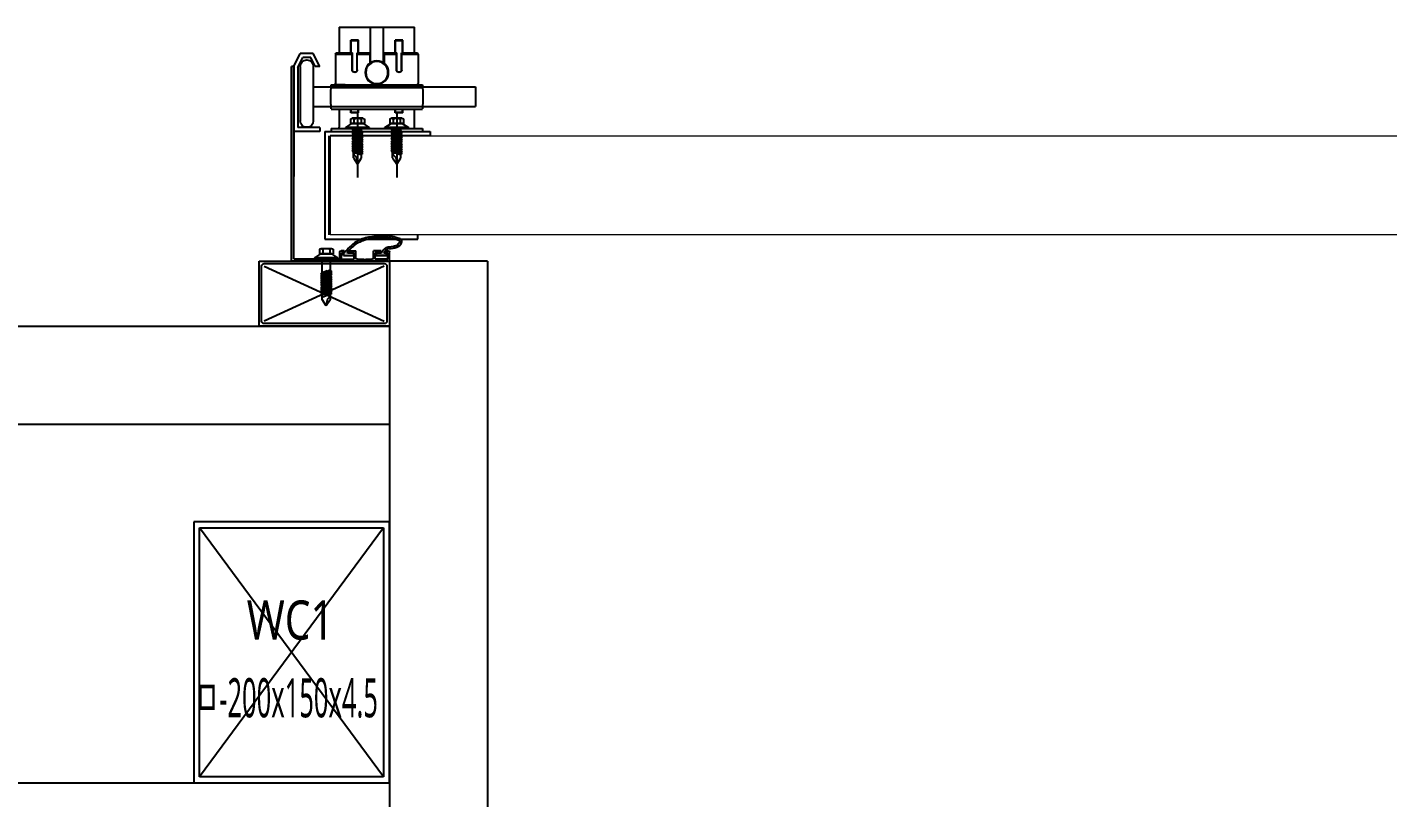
# Model space of a CAD drawing. Header units: millimetres. Extents: x -26983 to 60590, y 825 to 42375.
# Drawn here: x 57892.12 to 57912.52, y 17689.31 to 17700.87 of the extents above; entities that cross this region are included whole.
import ezdxf
from ezdxf.enums import TextEntityAlignment as Align

# ---------------------------------------------------------------- set-up
doc = ezdxf.new("R2010")
doc.units = ezdxf.units.MM
doc.header["$LTSCALE"] = 100
doc.header["$MEASUREMENT"] = 0
doc.header["$PDSIZE"] = -10
doc.layers.get('0').update_dxf_attribs({"linetype": 'CONTINUOUS'})
doc.layers.get('Defpoints').update_dxf_attribs({"color": 171, "linetype": 'CONTINUOUS'})
for name, color, linetype in [('ELE9', 9, 'CONTINUOUS'), ('FIN(패널-T75 글라스울)', 6, 'CONTINUOUS'), ('h COLUMN', 252, 'CONTINUOUS'), ('OVERHEAD DOOR - 1', 4, 'CONTINUOUS'), ('OVERHEAD DOOR - ETC', 252, 'CONTINUOUS'), ('WC', 2, 'CONTINUOUS')]:
    doc.layers.add(name, color=color, linetype=linetype)
doc.styles.add('TE', font='malgun_0.ttf')

# ---------------------------------------------------------------- blocks, each defined once
blk = doc.blocks.new('*U206')
at = {"color": 0, "linetype": 'ByBlock'}
for p, q in [((100, 75), (-100, 75)), ((-100, 75), (-100, -75)), ((100, -75), (100, 75)), ((-95.5, 70.5), (95.5, 70.5)), ((-95.5, -70.5), (-95.5, 70.5)), ((95.5, 70.5), (95.5, -70.5)), ((95.5, -70.5), (-95.5, -70.5)), ((-100, -75), (100, -75))]:
    blk.add_line(p, q, dxfattribs=at)
at = {"layer": 'Defpoints'}
blk.add_point((0, 0), dxfattribs=at)
blk = doc.blocks.new('WC1')
at = {"layer": 'h COLUMN', "ltscale": 0.1}
for p, q in [((70.5, -95.5), (-70.5, 95.5)), ((70.5, 95.5), (-70.5, -95.5))]:
    blk.add_line(p, q, dxfattribs=at)
at = {"layer": 'h COLUMN', "ltscale": 0.1, "rotation": 90}
blk.add_blockref('*U206', (0, 0), dxfattribs=at)
at = {"layer": 'Defpoints', "style": 'TE'}
for s, width, p in [('WC1', 0.8, (-34.4, 24.8)), ('ㅁ-200x150x4.5', 0.5, (-74.3, -34.8))]:
    blk.add_text(s, height=30, dxfattribs=dict(at, width=width)).set_placement(p, align=Align.MIDDLE_LEFT)
blk = doc.blocks.new('지하2층 WC1 2 배치')
at = {"layer": 'WC'}
blk.add_blockref('WC1', (119900, -77700), dxfattribs=at)
blk = doc.blocks.new('A$Ca9da7916')
at = {"layer": 'OVERHEAD DOOR - ETC'}
h = blk.add_hatch(color=256, dxfattribs=at)
h.dxf.hatch_style = 1
edge = h.paths.add_edge_path()
edge.add_line((708.3, 4272.7), (708.3, 4270.7))
edge.add_spline(control_points=[(708.3, 4270.7), (708.8, 4271), (709.4, 4271.3), (709.8, 4271.7)], knot_values=[0, 0, 0, 0, 1.802776, 1.802776, 1.802776, 1.802776], degree=3, periodic=0)
edge.add_line((709.8, 4271.7), (710, 4272))
edge.add_line((710, 4272), (710.7, 4272.4))
edge.add_line((710.7, 4272.4), (711.1, 4273.3))
edge.add_line((711.1, 4273.3), (711.5, 4274.6))
edge.add_spline(control_points=[(711.5, 4274.6), (712, 4278.8), (712.6, 4283.7), (718.5, 4284.7), (720, 4280.4), (721.2, 4275.8), (721.6, 4268), (720.8, 4262.4), (720.2, 4258.9)], knot_values=[0, 0, 0, 0, 10.510022, 12.30215, 15.888405, 21.408051, 27.790202, 38.523805, 38.523805, 38.523805, 38.523805], degree=3, periodic=0)
edge.add_spline(control_points=[(720.2, 4258.9), (720.2, 4258.9), (719.6, 4255.7), (717.2, 4248.1), (711.5, 4243.1), (708.3, 4240.3)], knot_values=[81.368069, 81.368069, 81.368069, 81.368069, 81.427954, 91.382666, 103.911951, 103.911951, 103.911951, 103.911951], degree=3, periodic=0)
edge.add_line((708.3, 4240.3), (708.3, 4239.7))
edge.add_line((708.3, 4239.7), (706.3, 4239.7))
edge.add_line((706.3, 4239.7), (706.3, 4247.7))
edge.add_line((706.3, 4247.7), (708.3, 4247.7))
edge.add_line((708.3, 4247.7), (708.3, 4242.3))
edge.add_spline(control_points=[(708.3, 4242.3), (708.7, 4242.6), (709.1, 4243), (709.4, 4243.3)], knot_values=[101.110526, 101.110526, 101.110526, 101.110526, 102.614786, 102.614786, 102.614786, 102.614786], degree=3, periodic=0)
edge.add_line((709.4, 4243.3), (709.8, 4243.3))
edge.add_line((709.8, 4243.3), (709.8, 4243.6))
edge.add_spline(control_points=[(709.8, 4243.6), (709.9, 4243.7), (710, 4243.8), (711.3, 4245), (712.4, 4246.1), (713.9, 4247.9), (714.4, 4248.5), (715.2, 4249.7), (715.6, 4250.4), (716.8, 4252.6), (717.5, 4254.4), (718.3, 4257), (718.5, 4258), (718.7, 4259), (718.7, 4259), (718.8, 4259.1)], knot_values=[81.408921, 81.408921, 81.408921, 81.408921, 81.846453, 81.846453, 86.724969, 86.724969, 89.164228, 89.164228, 91.603486, 91.603486, 97.394899, 97.394899, 100.290605, 100.290605, 100.605478, 100.605478, 100.605478, 100.605478], degree=3, periodic=0)
edge.add_spline(control_points=[(718.8, 4259.1), (718.9, 4259.9), (719.1, 4260.7), (719.4, 4262.7), (719.5, 4263.9), (719.6, 4265.7), (719.7, 4266.3), (719.7, 4266.9)], knot_values=[72.981686, 72.981686, 72.981686, 72.981686, 75.56252, 75.56252, 79.405214, 79.405214, 81.408921, 81.408921, 81.408921, 81.408921], degree=3, periodic=0)
edge.add_spline(control_points=[(719.7, 4266.9), (719.8, 4267.7), (719.8, 4268.5), (719.9, 4269.4), (719.9, 4269.5), (719.9, 4269.6)], knot_values=[24.457688, 24.457688, 24.457688, 24.457688, 26.980257, 26.980257, 27.239597, 27.239597, 27.239597, 27.239597], degree=3, periodic=0)
edge.add_spline(control_points=[(719.9, 4269.6), (719.9, 4270.5), (719.9, 4271.4), (719.8, 4273.3), (719.7, 4274.3), (719.4, 4276.3), (719.2, 4277.2), (718.9, 4278.7), (718.7, 4279.2), (718.5, 4280), (718.4, 4280.2), (718.3, 4280.8), (718.2, 4281), (718, 4281.6), (717.9, 4281.8), (717.7, 4282.3), (717.6, 4282.5), (717.4, 4282.7), (717.3, 4282.8), (717.3, 4282.8), (717.3, 4282.8), (717.2, 4282.8), (717.2, 4282.8), (717.2, 4282.9), (717.1, 4282.9), (716.8, 4282.8), (716.7, 4282.8), (716.4, 4282.7), (716.3, 4282.7), (716, 4282.5), (715.9, 4282.4), (715.6, 4282.1), (715.4, 4281.8), (714.5, 4281.5), (714.4, 4280.9), (714, 4280.1), (713.6, 4279.4), (713.5, 4278.4), (713.4, 4277.8), (712.9, 4274)], knot_values=[0, 0, 0, 0, 2.699013, 2.699013, 5.918469, 5.918469, 9.137924, 9.137924, 10.747652, 10.747652, 11.552515, 11.552515, 12.357379, 12.357379, 13.187027, 13.187027, 14.016674, 14.016674, 14.846322, 14.846322, 15.271824, 15.271824, 15.697327, 15.697327, 16.368626, 16.368626, 17.039926, 17.039926, 17.711225, 17.711225, 18.939482, 18.939482, 20.167739, 20.167739, 21.883718, 21.883718, 23.599698, 23.599698, 24.457688, 24.457688, 24.457688, 24.457688], degree=3, periodic=0)
edge.add_spline(control_points=[(712.9, 4274), (712.8, 4273.5), (712.6, 4272.9), (712.1, 4272), (711.8, 4271.6), (711.4, 4271.2), (711.3, 4271), (711, 4270.7), (710.8, 4270.6), (710.3, 4270.2), (710, 4270), (709.5, 4269.6), (709.3, 4269.5), (708.3, 4268.7)], knot_values=[0, 0, 0, 0, 1.654202, 1.654202, 2.776859, 2.776859, 3.338188, 3.338188, 3.899517, 3.899517, 4.888564, 4.888564, 5.545615, 5.545615, 5.545615, 5.545615], degree=3, periodic=0)
edge.add_line((708.3, 4268.7), (708.3, 4264.7))
edge.add_line((708.3, 4264.7), (706.3, 4264.7))
edge.add_line((706.3, 4264.7), (706.3, 4272.7))
edge.add_line((706.3, 4272.7), (708.3, 4272.7))
at = {"layer": 'FIN(패널-T75 글라스울)'}
for p, q in [((702, 4350), (702, 4275)), ((702, 4275), (227, 4275)), ((302, 3325), (302, 4275)), ((577, 3325), (577, 4275)), ((652, 3325), (652, 4275))]:
    blk.add_line(p, q, dxfattribs=at)
blk.add_lwpolyline([(702, 4350), (227, 4350), (227, 3250), (702, 3250)], dxfattribs=at)
at = {"layer": 'OVERHEAD DOOR - 1', "lineweight": 0}
for p, q in [((722, 6770.4), (722, 4229.6)), ((798, 4229.6), (798, 6770.4)), ((798, 4229.6), (722, 4229.6))]:
    blk.add_line(p, q, dxfattribs=at)
at = {"layer": 'OVERHEAD DOOR - ETC'}
for p, q in [((835.5, 4340.9), (820.5, 4340.9)), ((820.5, 4300.3), (820.5, 4340.9)), ((835.5, 4300.3), (835.5, 4340.9)), ((798, 4306.2), (798, 4229.6)), ((801.2, 4306.2), (798, 4306.2)), ((801.2, 4225.4), (801.2, 4306.2)), ((718.8, 4225.4), (718.8, 4296.8)), ((718.8, 4296.8), (722, 4296.8)), ((801.2, 4230.3), (801.2, 4300.3)), ((803.5, 4300.3), (801.2, 4300.3)), ((803.5, 4230.3), (803.5, 4300.3)), ((818.5, 4230.3), (818.5, 4300.3)), ((820.5, 4230.7), (820.5, 4300.3)), ((820.5, 4230.3), (820.5, 4300.3)), ((835, 4230.3), (835, 4300.3)), ((835.5, 4230.7), (835.5, 4300.3)), ((837, 4230.3), (837, 4300.3)), ((837, 4289.6), (837.4, 4296.2)), ((860.5, 4297), (838.4, 4297)), ((860.5, 4284.1), (860.5, 4297)), ((860.5, 4297), (861.5, 4296.5)), ((861.5, 4284.1), (861.5, 4296.5)), ((803.5, 4294), (818.5, 4294)), ((803.5, 4294), (804.5, 4294)), ((804.3, 4289.5), (803.5, 4289.5)), ((803.5, 4289.5), (803.5, 4271.5)), ((807.3, 4284.8), (804.3, 4289.5)), ((804.3, 4289.5), (804.3, 4271.5)), ((804.3, 4271.5), (804.3, 4289.5)), ((811, 4285.7), (807.3, 4285.7)), ((807.3, 4285.7), (807.3, 4275.2)), ((815.5, 4285.3), (815.5, 4279.3)), ((815.5, 4285.3), (818.5, 4285.3)), ((815.8, 4285), (815.8, 4279.5)), ((815.8, 4285), (818.5, 4285)), ((837.1, 4294), (837, 4294)), ((861.5, 4294), (881.2, 4294)), ((861.5, 4285.3), (871.2, 4285.3)), ((861.5, 4285), (871, 4285)), ((871, 4279.5), (871, 4285)), ((871.2, 4285.3), (871.2, 4279.3)), ((881.2, 4236.5), (881.2, 4294)), ((702, 4275), (652, 4275)), ((652, 4275), (652, 4175)), ((702, 4275), (708.8, 4275)), ((702, 4275), (702, 4274.6)), ((702, 4175), (702, 4275)), ((711.5, 4274.6), (711.1, 4273.3)), ((816.5, 4280.5), (766.1, 4280.5)), ((776.3, 4280.5), (781.1, 4283.6)), ((781.3, 4279.7), (776.3, 4280.5)), ((781.1, 4277.3), (776.3, 4280.5)), ((781.1, 4283.6), (784.6, 4283.6)), ((781.1, 4277.3), (785.4, 4277.3)), ((783.8, 4277.3), (781.3, 4279.7)), ((783.2, 4283.6), (785, 4279.3)), ((784.6, 4284.6), (783.8, 4283.6)), ((785, 4279.3), (783.8, 4277.3)), ((784.2, 4283.6), (784.6, 4284.6)), ((784.6, 4284.6), (788, 4276.3)), ((784.6, 4284.6), (788, 4276.3)), ((784.6, 4283.6), (784.6, 4284.6)), ((784.6, 4284.6), (785.4, 4283.6)), ((787.2, 4277.3), (784.6, 4283.6)), ((785, 4279.3), (786.2, 4276.3)), ((785, 4279.3), (786.2, 4276.3)), ((785, 4278.3), (785, 4279.3)), ((785, 4279.3), (785.8, 4278.3)), ((785.4, 4277.3), (785, 4278.3)), ((785.4, 4283.6), (786.4, 4283.6)), ((785.4, 4283.6), (788, 4277.3)), ((786.2, 4276.3), (785.4, 4277.3)), ((786.4, 4284.6), (785.6, 4283.6)), ((785.8, 4278.3), (786.2, 4277.3)), ((786, 4283.6), (786.4, 4284.6)), ((786.2, 4277.3), (787.2, 4277.3)), ((786.6, 4277.3), (786.2, 4276.3)), ((786.2, 4276.3), (787, 4277.3)), ((786.2, 4277.3), (786.2, 4276.3)), ((786.4, 4284.6), (789.9, 4276.3)), ((786.4, 4284.6), (789.9, 4276.3)), ((786.4, 4283.6), (786.4, 4284.6)), ((786.4, 4284.6), (787.2, 4283.6)), ((789.1, 4277.3), (786.4, 4283.6)), ((787.2, 4283.6), (788.3, 4283.6)), ((787.2, 4283.6), (789.9, 4277.3)), ((788, 4276.3), (787.2, 4277.3)), ((788.3, 4284.6), (787.5, 4283.6)), ((787.9, 4283.6), (788.3, 4284.6)), ((788, 4277.3), (789.1, 4277.3)), ((788.4, 4277.3), (788, 4276.3)), ((788, 4276.3), (788.8, 4277.3)), ((788, 4277.3), (788, 4276.3)), ((788.3, 4284.6), (791.7, 4276.3)), ((788.3, 4284.6), (791.7, 4276.3)), ((788.3, 4283.6), (788.3, 4284.6)), ((788.3, 4284.6), (789.1, 4283.6)), ((790.9, 4277.3), (788.3, 4283.6)), ((789.1, 4283.6), (790.1, 4283.6)), ((789.1, 4283.6), (791.7, 4277.3)), ((789.9, 4276.3), (789.1, 4277.3)), ((790.1, 4284.6), (789.3, 4283.6)), ((789.7, 4283.6), (790.1, 4284.6)), ((789.9, 4277.3), (790.9, 4277.3)), ((790.3, 4277.3), (789.9, 4276.3)), ((789.9, 4276.3), (790.7, 4277.3)), ((789.9, 4277.3), (789.9, 4276.3)), ((790.1, 4284.6), (793.5, 4276.3)), ((790.1, 4284.6), (793.5, 4276.3)), ((790.1, 4283.6), (790.1, 4284.6)), ((790.1, 4284.6), (790.9, 4283.6)), ((792.7, 4277.3), (790.1, 4283.6)), ((790.9, 4283.6), (791.9, 4283.6)), ((790.9, 4283.6), (793.5, 4277.3)), ((791.7, 4276.3), (790.9, 4277.3)), ((791.9, 4284.6), (791.1, 4283.6)), ((791.5, 4283.6), (791.9, 4284.6)), ((791.7, 4277.3), (792.7, 4277.3)), ((792.1, 4277.3), (791.7, 4276.3)), ((791.7, 4276.3), (792.5, 4277.3)), ((791.7, 4277.3), (791.7, 4276.3)), ((791.9, 4284.6), (795.4, 4276.3)), ((791.9, 4284.6), (795.4, 4276.3)), ((791.9, 4283.6), (791.9, 4284.6)), ((791.9, 4284.6), (792.7, 4283.6)), ((794.6, 4277.3), (791.9, 4283.6)), ((792.7, 4283.6), (793.8, 4283.6)), ((792.7, 4283.6), (795.4, 4277.3)), ((793.5, 4276.3), (792.7, 4277.3)), ((793.8, 4284.6), (793, 4283.6)), ((793.4, 4283.6), (793.8, 4284.6)), ((793.5, 4277.3), (794.6, 4277.3)), ((793.9, 4277.3), (793.5, 4276.3)), ((793.5, 4276.3), (794.3, 4277.3)), ((793.5, 4277.3), (793.5, 4276.3)), ((793.8, 4284.6), (797.2, 4276.3)), ((793.8, 4284.6), (797.2, 4276.3)), ((793.8, 4283.6), (793.8, 4284.6)), ((793.8, 4284.6), (794.6, 4283.6)), ((796.4, 4277.3), (793.8, 4283.6)), ((794.6, 4283.6), (795.6, 4283.6)), ((794.6, 4283.6), (797.2, 4277.3)), ((795.4, 4276.3), (794.6, 4277.3)), ((795.6, 4284.6), (794.8, 4283.6)), ((795.2, 4283.6), (795.6, 4284.6)), ((795.4, 4277.3), (796.4, 4277.3)), ((795.8, 4277.3), (795.4, 4276.3)), ((795.4, 4276.3), (796.2, 4277.3)), ((795.4, 4277.3), (795.4, 4276.3)), ((795.6, 4284.6), (799, 4276.3)), ((795.6, 4284.6), (799, 4276.3)), ((795.6, 4283.6), (795.6, 4284.6)), ((795.6, 4284.6), (796.4, 4283.6)), ((798.2, 4277.3), (795.6, 4283.6)), ((796.4, 4283.6), (797.4, 4283.6)), ((796.4, 4283.6), (799, 4277.3)), ((797.2, 4276.3), (796.4, 4277.3)), ((797.4, 4284.6), (796.6, 4283.6)), ((797, 4283.6), (797.4, 4284.6)), ((797.2, 4277.3), (798.2, 4277.3)), ((797.6, 4277.3), (797.2, 4276.3)), ((797.2, 4276.3), (798, 4277.3)), ((797.2, 4277.3), (797.2, 4276.3)), ((797.4, 4284.6), (800.9, 4276.3)), ((797.4, 4284.6), (800.9, 4276.3)), ((797.4, 4283.6), (797.4, 4284.6)), ((797.4, 4284.6), (798.2, 4283.6)), ((800, 4277.3), (797.4, 4283.6)), ((798.2, 4283.6), (799.3, 4283.6)), ((798.2, 4283.6), (800.9, 4277.3)), ((799, 4276.3), (798.2, 4277.3)), ((799.3, 4284.6), (798.5, 4283.6)), ((798.9, 4283.6), (799.3, 4284.6)), ((799, 4277.3), (800, 4277.3)), ((799.4, 4277.3), (799, 4276.3)), ((799, 4276.3), (799.8, 4277.3)), ((799, 4277.3), (799, 4276.3)), ((799.3, 4284.6), (802.7, 4276.3)), ((799.3, 4284.6), (802.7, 4276.3)), ((799.3, 4283.6), (799.3, 4284.6)), ((799.3, 4284.6), (800.1, 4283.6)), ((801.9, 4277.3), (799.3, 4283.6)), ((800.9, 4276.3), (800, 4277.3)), ((800.1, 4283.6), (801.1, 4283.6)), ((800.1, 4283.6), (802.7, 4277.3)), ((801.1, 4284.6), (800.3, 4283.6)), ((800.7, 4283.6), (801.1, 4284.6)), ((800.9, 4277.3), (801.9, 4277.3)), ((801.3, 4277.3), (800.9, 4276.3)), ((800.9, 4276.3), (801.7, 4277.3)), ((800.9, 4277.3), (800.9, 4276.3)), ((801.1, 4284.6), (803.5, 4278.7)), ((801.1, 4283.6), (801.1, 4284.6)), ((801.1, 4284.6), (801.9, 4283.6)), ((803.5, 4277.8), (801.1, 4283.6)), ((801.9, 4283.6), (803.5, 4283.6)), ((801.9, 4283.6), (803.5, 4279.8)), ((802.7, 4276.3), (801.9, 4277.3)), ((802.7, 4277.3), (803.5, 4277.3)), ((803.1, 4277.3), (802.7, 4276.3)), ((802.7, 4276.3), (803.5, 4277.3)), ((802.7, 4277.3), (802.7, 4276.3)), ((804.3, 4271.5), (807.3, 4276.2)), ((807.3, 4276.2), (807.3, 4284.8)), ((811, 4283.2), (807.3, 4283.2)), ((811, 4277.7), (807.3, 4277.7)), ((811, 4275.2), (807.3, 4275.2)), ((811.5, 4284.5), (811.5, 4276.4)), ((815.5, 4279.3), (818.5, 4279.3)), ((815.8, 4279.5), (818.5, 4279.5)), ((848.5, 4284.3), (861.5, 4284.3)), ((848.5, 4284.1), (861.5, 4284.1)), ((848.5, 4280.5), (861.5, 4280.5)), ((848.5, 4280.3), (861.5, 4280.3)), ((860.5, 4270.8), (860.5, 4280.5)), ((861.5, 4270.8), (861.5, 4280.5)), ((861.5, 4279.5), (871, 4279.5)), ((861.5, 4279.3), (871.2, 4279.3)), ((654, 4271), (654, 4179)), ((698, 4273), (656, 4273)), ((698, 4179), (656, 4271)), ((698, 4271), (656, 4179)), ((700, 4179), (700, 4271)), ((702, 4273.4), (702, 4238.6)), ((703.3, 4273.7), (708.3, 4273.7)), ((703.3, 4273.7), (703.3, 4264.1)), ((703.3, 4264.1), (708.3, 4264.1)), ((706.3, 4272.7), (706.3, 4264.7)), ((706.3, 4272.7), (708.3, 4272.7)), ((706.3, 4272.7), (708.3, 4272.7)), ((706.3, 4264.7), (706.3, 4272.7)), ((706.3, 4272.7), (708.3, 4272.7)), ((706.3, 4264.7), (706.3, 4272.7)), ((706.3, 4264.7), (708.3, 4264.7)), ((708.3, 4264.7), (706.3, 4264.7)), ((708.3, 4264.7), (706.3, 4264.7)), ((708.3, 4271.7), (708.3, 4273.7)), ((708.3, 4270.7), (708.3, 4272.7)), ((708.3, 4272.7), (708.3, 4270.7)), ((708.3, 4272.7), (708.3, 4270.7)), ((708.3, 4271.7), (709.8, 4271.7)), ((708.3, 4268.7), (708.3, 4264.1)), ((708.3, 4268.7), (709.8, 4268.7)), ((708.3, 4264.7), (708.3, 4268.7)), ((708.3, 4268.7), (708.3, 4264.7)), ((708.3, 4268.7), (708.3, 4264.7)), ((709.8, 4271.7), (709.8, 4274)), ((710, 4272), (709.8, 4271.7)), ((709.8, 4268.7), (709.8, 4262.8)), ((710.7, 4272.4), (710, 4272)), ((711.1, 4273.3), (710.7, 4272.4)), ((803.5, 4271.5), (804.3, 4271.5)), ((861.5, 4270.8), (853.6, 4270.8)), ((854, 4270.3), (880.2, 4270.3)), ((881.2, 4261.3), (881.2, 4269.3)), ((703, 4256), (703.3, 4256.5)), ((703.3, 4255.5), (703, 4256)), ((703.3, 4256.5), (703.3, 4261.8)), ((703.3, 4250.2), (703.3, 4255.5)), ((704.3, 4262.8), (709.8, 4262.8)), ((776.3, 4250.5), (781.1, 4253.6)), ((781.1, 4253.6), (784.6, 4253.6)), ((783.2, 4253.6), (785, 4249.3)), ((784.6, 4254.6), (783.8, 4253.6)), ((784.2, 4253.6), (784.6, 4254.6)), ((784.6, 4254.6), (788, 4246.3)), ((784.6, 4254.6), (788, 4246.3)), ((784.6, 4253.6), (784.6, 4254.6)), ((784.6, 4254.6), (785.4, 4253.6)), ((787.2, 4247.3), (784.6, 4253.6)), ((785.4, 4253.6), (786.4, 4253.6)), ((785.4, 4253.6), (788, 4247.3)), ((786.4, 4254.6), (785.6, 4253.6)), ((786, 4253.6), (786.4, 4254.6)), ((786.4, 4254.6), (789.9, 4246.3)), ((786.4, 4254.6), (789.9, 4246.3)), ((786.4, 4253.6), (786.4, 4254.6)), ((786.4, 4254.6), (787.2, 4253.6)), ((789.1, 4247.3), (786.4, 4253.6)), ((787.2, 4253.6), (788.3, 4253.6)), ((787.2, 4253.6), (789.9, 4247.3)), ((788.3, 4254.6), (787.5, 4253.6)), ((787.9, 4253.6), (788.3, 4254.6)), ((788.3, 4254.6), (791.7, 4246.3)), ((788.3, 4254.6), (791.7, 4246.3)), ((788.3, 4253.6), (788.3, 4254.6)), ((788.3, 4254.6), (789.1, 4253.6)), ((790.9, 4247.3), (788.3, 4253.6)), ((789.1, 4253.6), (790.1, 4253.6)), ((789.1, 4253.6), (791.7, 4247.3)), ((790.1, 4254.6), (789.3, 4253.6)), ((789.7, 4253.6), (790.1, 4254.6)), ((790.1, 4254.6), (793.5, 4246.3)), ((790.1, 4254.6), (793.5, 4246.3)), ((790.1, 4253.6), (790.1, 4254.6)), ((790.1, 4254.6), (790.9, 4253.6)), ((792.7, 4247.3), (790.1, 4253.6)), ((790.9, 4253.6), (791.9, 4253.6)), ((790.9, 4253.6), (793.5, 4247.3)), ((791.9, 4254.6), (791.1, 4253.6)), ((791.5, 4253.6), (791.9, 4254.6)), ((791.9, 4254.6), (795.4, 4246.3)), ((791.9, 4254.6), (795.4, 4246.3)), ((791.9, 4253.6), (791.9, 4254.6)), ((791.9, 4254.6), (792.7, 4253.6)), ((794.6, 4247.3), (791.9, 4253.6)), ((792.7, 4253.6), (793.8, 4253.6)), ((792.7, 4253.6), (795.4, 4247.3)), ((793.8, 4254.6), (793, 4253.6)), ((793.4, 4253.6), (793.8, 4254.6)), ((793.8, 4254.6), (797.2, 4246.3)), ((793.8, 4254.6), (797.2, 4246.3)), ((793.8, 4253.6), (793.8, 4254.6)), ((793.8, 4254.6), (794.6, 4253.6)), ((796.4, 4247.3), (793.8, 4253.6)), ((794.6, 4253.6), (795.6, 4253.6)), ((794.6, 4253.6), (797.2, 4247.3)), ((795.6, 4254.6), (794.8, 4253.6)), ((795.2, 4253.6), (795.6, 4254.6)), ((795.6, 4254.6), (799, 4246.3)), ((795.6, 4254.6), (799, 4246.3)), ((795.6, 4253.6), (795.6, 4254.6)), ((795.6, 4254.6), (796.4, 4253.6)), ((798.2, 4247.3), (795.6, 4253.6)), ((796.4, 4253.6), (797.4, 4253.6)), ((796.4, 4253.6), (799, 4247.3)), ((797.4, 4254.6), (796.6, 4253.6)), ((797, 4253.6), (797.4, 4254.6)), ((797.4, 4254.6), (800.9, 4246.3)), ((797.4, 4254.6), (800.9, 4246.3)), ((797.4, 4253.6), (797.4, 4254.6)), ((797.4, 4254.6), (798.2, 4253.6)), ((800, 4247.3), (797.4, 4253.6)), ((798.2, 4253.6), (799.3, 4253.6)), ((798.2, 4253.6), (800.9, 4247.3)), ((799.3, 4254.6), (798.5, 4253.6)), ((798.9, 4253.6), (799.3, 4254.6)), ((799.3, 4254.6), (802.7, 4246.3)), ((799.3, 4254.6), (802.7, 4246.3)), ((799.3, 4253.6), (799.3, 4254.6)), ((799.3, 4254.6), (800.1, 4253.6)), ((801.9, 4247.3), (799.3, 4253.6)), ((800.1, 4253.6), (801.1, 4253.6)), ((800.1, 4253.6), (802.7, 4247.3)), ((801.1, 4254.6), (800.3, 4253.6)), ((800.7, 4253.6), (801.1, 4254.6)), ((801.1, 4254.6), (803.5, 4248.7)), ((801.1, 4253.6), (801.1, 4254.6)), ((801.1, 4254.6), (801.9, 4253.6)), ((803.5, 4247.8), (801.1, 4253.6)), ((801.9, 4253.6), (803.5, 4253.6)), ((801.9, 4253.6), (803.5, 4249.8)), ((804.3, 4259.5), (803.5, 4259.5)), ((803.5, 4259.5), (803.5, 4241.5)), ((807.3, 4254.8), (804.3, 4259.5)), ((804.3, 4259.5), (804.3, 4241.5)), ((804.3, 4241.5), (804.3, 4259.5)), ((811, 4255.7), (807.3, 4255.7)), ((807.3, 4255.7), (807.3, 4245.2)), ((807.3, 4246.2), (807.3, 4254.8)), ((811.5, 4254.5), (811.5, 4246.4)), ((861.5, 4259.8), (853.6, 4259.8)), ((854, 4260.3), (880.2, 4260.3)), ((860.5, 4250.1), (860.5, 4259.8)), ((861.5, 4250.1), (861.5, 4259.8)), ((702, 4248), (702, 4200)), ((703.3, 4247.9), (708.3, 4247.9)), ((703.3, 4238.3), (703.3, 4247.9)), ((704.3, 4249.2), (709.8, 4249.2)), ((706.3, 4239.7), (706.3, 4247.7)), ((706.3, 4247.7), (708.3, 4247.7)), ((706.3, 4239.7), (706.3, 4247.7)), ((706.3, 4247.7), (708.3, 4247.7)), ((706.3, 4239.7), (706.3, 4247.7)), ((706.3, 4247.7), (708.3, 4247.7)), ((708.3, 4243.3), (708.3, 4247.9)), ((708.3, 4247.7), (708.3, 4242.3)), ((708.3, 4247.7), (708.3, 4242.3)), ((708.3, 4247.7), (708.3, 4242.3)), ((708.3, 4243.3), (709.8, 4243.3)), ((709.4, 4243.3), (709.8, 4243.3)), ((709.4, 4243.3), (709.8, 4243.3)), ((709.8, 4243.3), (709.8, 4249.2)), ((709.8, 4243.3), (709.8, 4243.6)), ((709.8, 4243.3), (709.8, 4243.6)), ((816.5, 4250.5), (766.1, 4250.5)), ((781.3, 4249.7), (776.3, 4250.5)), ((781.1, 4247.3), (776.3, 4250.5)), ((781.1, 4247.3), (785.4, 4247.3)), ((783.8, 4247.3), (781.3, 4249.7)), ((785, 4249.3), (783.8, 4247.3)), ((785, 4249.3), (786.2, 4246.3)), ((785, 4249.3), (786.2, 4246.3)), ((785, 4248.3), (785, 4249.3)), ((785, 4249.3), (785.8, 4248.3)), ((785.4, 4247.3), (785, 4248.3)), ((786.2, 4246.3), (785.4, 4247.3)), ((785.8, 4248.3), (786.2, 4247.3)), ((786.2, 4247.3), (787.2, 4247.3)), ((786.6, 4247.3), (786.2, 4246.3)), ((786.2, 4246.3), (787, 4247.3)), ((786.2, 4247.3), (786.2, 4246.3)), ((788, 4246.3), (787.2, 4247.3)), ((788, 4247.3), (789.1, 4247.3)), ((788.4, 4247.3), (788, 4246.3)), ((788, 4246.3), (788.8, 4247.3)), ((788, 4247.3), (788, 4246.3)), ((789.9, 4246.3), (789.1, 4247.3)), ((789.9, 4247.3), (790.9, 4247.3)), ((790.3, 4247.3), (789.9, 4246.3)), ((789.9, 4246.3), (790.7, 4247.3)), ((789.9, 4247.3), (789.9, 4246.3)), ((791.7, 4246.3), (790.9, 4247.3)), ((791.7, 4247.3), (792.7, 4247.3)), ((792.1, 4247.3), (791.7, 4246.3)), ((791.7, 4246.3), (792.5, 4247.3)), ((791.7, 4247.3), (791.7, 4246.3)), ((793.5, 4246.3), (792.7, 4247.3)), ((793.5, 4247.3), (794.6, 4247.3)), ((793.9, 4247.3), (793.5, 4246.3)), ((793.5, 4246.3), (794.3, 4247.3)), ((793.5, 4247.3), (793.5, 4246.3)), ((795.4, 4246.3), (794.6, 4247.3)), ((795.4, 4247.3), (796.4, 4247.3)), ((795.8, 4247.3), (795.4, 4246.3)), ((795.4, 4246.3), (796.2, 4247.3)), ((795.4, 4247.3), (795.4, 4246.3)), ((797.2, 4246.3), (796.4, 4247.3)), ((797.2, 4247.3), (798.2, 4247.3)), ((797.6, 4247.3), (797.2, 4246.3)), ((797.2, 4246.3), (798, 4247.3)), ((797.2, 4247.3), (797.2, 4246.3)), ((799, 4246.3), (798.2, 4247.3)), ((799, 4247.3), (800, 4247.3)), ((799.4, 4247.3), (799, 4246.3)), ((799, 4246.3), (799.8, 4247.3)), ((799, 4247.3), (799, 4246.3)), ((800.9, 4246.3), (800, 4247.3)), ((800.9, 4247.3), (801.9, 4247.3)), ((801.3, 4247.3), (800.9, 4246.3)), ((800.9, 4246.3), (801.7, 4247.3)), ((800.9, 4247.3), (800.9, 4246.3)), ((802.7, 4246.3), (801.9, 4247.3)), ((802.7, 4247.3), (803.5, 4247.3)), ((803.1, 4247.3), (802.7, 4246.3)), ((802.7, 4246.3), (803.5, 4247.3)), ((802.7, 4247.3), (802.7, 4246.3)), ((804.3, 4241.5), (807.3, 4246.2)), ((811, 4253.2), (807.3, 4253.2)), ((811, 4247.7), (807.3, 4247.7)), ((811, 4245.2), (807.3, 4245.2)), ((815.5, 4251.3), (815.5, 4245.3)), ((815.5, 4251.3), (818.5, 4251.3)), ((815.5, 4245.3), (818.5, 4245.3)), ((815.8, 4251), (815.8, 4245.5)), ((815.8, 4251), (818.5, 4251)), ((815.8, 4245.5), (818.5, 4245.5)), ((848.5, 4250.3), (861.5, 4250.3)), ((848.5, 4250.1), (861.5, 4250.1)), ((848.5, 4246.5), (861.5, 4246.5)), ((848.5, 4246.3), (861.5, 4246.3)), ((860.5, 4233.5), (860.5, 4246.5)), ((861.5, 4251.3), (871.2, 4251.3)), ((861.5, 4251), (871, 4251)), ((861.5, 4234), (861.5, 4246.5)), ((861.5, 4245.5), (871, 4245.5)), ((861.5, 4245.3), (871.2, 4245.3)), ((871, 4245.5), (871, 4251)), ((871.2, 4251.3), (871.2, 4245.3)), ((703.6, 4238.5), (702, 4238.5)), ((702, 4237), (702, 4237.4)), ((702, 4237), (708.8, 4237)), ((703.3, 4238.3), (708.3, 4238.3)), ((703.6, 4201.6), (703.6, 4238.5)), ((703.6, 4217.5), (703.6, 4235.5)), ((703.6, 4235.5), (704.4, 4235.5)), ((704.4, 4235.5), (704.4, 4217.5)), ((704.4, 4217.5), (704.4, 4235.5)), ((704.4, 4235.5), (707.4, 4230.8)), ((706.3, 4239.7), (708.3, 4239.7)), ((708.3, 4239.7), (706.3, 4239.7)), ((708.3, 4239.7), (706.3, 4239.7)), ((708.3, 4240.3), (708.3, 4238.3)), ((708.3, 4240.3), (709.8, 4240.3)), ((708.3, 4240.3), (708.3, 4239.7)), ((708.3, 4240.3), (708.3, 4239.7)), ((708.3, 4240.3), (708.3, 4239.7)), ((709.8, 4240.3), (709.8, 4238)), ((803.5, 4241.5), (804.3, 4241.5)), ((803.5, 4236.5), (804.5, 4236.5)), ((818.5, 4236.5), (804.5, 4236.5)), ((837, 4240.9), (837.4, 4234.3)), ((837.1, 4236.5), (837, 4236.5)), ((860.5, 4233.5), (838.4, 4233.5)), ((860.5, 4233.5), (861.5, 4234)), ((881.2, 4236.5), (861.5, 4236.5)), ((672.4, 4229.7), (667.6, 4226.5)), ((672.5, 4227.2), (667.6, 4226.5)), ((667.6, 4226.5), (672.4, 4223.4)), ((672.4, 4229.7), (676.6, 4229.7)), ((672.4, 4223.4), (675.8, 4223.4)), ((675, 4229.7), (672.5, 4227.2)), ((674.4, 4223.4), (676.2, 4227.6)), ((676.2, 4227.6), (675, 4229.7)), ((675.8, 4222.4), (675, 4223.4)), ((675.4, 4223.4), (675.8, 4222.4)), ((675.8, 4222.4), (679.2, 4230.7)), ((675.8, 4222.4), (679.2, 4230.7)), ((678.4, 4229.7), (675.8, 4223.4)), ((675.8, 4223.4), (675.8, 4222.4)), ((675.8, 4222.4), (676.6, 4223.4)), ((676.2, 4227.6), (677.4, 4230.7)), ((676.2, 4227.6), (677.4, 4230.7)), ((676.6, 4229.7), (676.2, 4228.6)), ((676.2, 4228.6), (676.2, 4227.6)), ((676.2, 4227.6), (677, 4228.6)), ((677.4, 4230.7), (676.6, 4229.7)), ((676.6, 4223.4), (679.2, 4229.7)), ((676.6, 4223.4), (677.7, 4223.4)), ((677.7, 4222.4), (676.9, 4223.4)), ((677, 4228.6), (677.4, 4229.7)), ((677.3, 4223.4), (677.7, 4222.4)), ((677.4, 4229.7), (677.4, 4230.7)), ((677.8, 4229.7), (677.4, 4230.7)), ((677.4, 4230.7), (678.2, 4229.7)), ((677.4, 4229.7), (678.4, 4229.7)), ((677.7, 4222.4), (681.1, 4230.7)), ((677.7, 4222.4), (681.1, 4230.7)), ((680.3, 4229.7), (677.7, 4223.4)), ((677.7, 4223.4), (677.7, 4222.4)), ((677.7, 4222.4), (678.5, 4223.4)), ((679.2, 4230.7), (678.4, 4229.7)), ((678.5, 4223.4), (681.1, 4229.7)), ((678.5, 4223.4), (679.5, 4223.4)), ((679.5, 4222.4), (678.7, 4223.4)), ((679.1, 4223.4), (679.5, 4222.4)), ((679.6, 4229.7), (679.2, 4230.7)), ((679.2, 4230.7), (680, 4229.7)), ((679.2, 4229.7), (679.2, 4230.7)), ((679.2, 4229.7), (680.3, 4229.7)), ((679.5, 4222.4), (682.9, 4230.7)), ((679.5, 4222.4), (682.9, 4230.7)), ((682.1, 4229.7), (679.5, 4223.4)), ((679.5, 4223.4), (679.5, 4222.4)), ((679.5, 4222.4), (680.3, 4223.4)), ((681.1, 4230.7), (680.3, 4229.7)), ((680.3, 4223.4), (682.9, 4229.7)), ((680.3, 4223.4), (681.3, 4223.4)), ((681.3, 4222.4), (680.5, 4223.4)), ((680.9, 4223.4), (681.3, 4222.4)), ((681.5, 4229.7), (681.1, 4230.7)), ((681.1, 4230.7), (681.9, 4229.7)), ((681.1, 4229.7), (681.1, 4230.7)), ((681.1, 4229.7), (682.1, 4229.7)), ((681.3, 4222.4), (684.7, 4230.7)), ((681.3, 4222.4), (684.7, 4230.7)), ((683.9, 4229.7), (681.3, 4223.4)), ((681.3, 4223.4), (681.3, 4222.4)), ((681.3, 4222.4), (682.1, 4223.4)), ((682.9, 4230.7), (682.1, 4229.7)), ((682.1, 4223.4), (684.7, 4229.7)), ((682.1, 4223.4), (683.2, 4223.4)), ((683.2, 4222.4), (682.4, 4223.4)), ((682.8, 4223.4), (683.2, 4222.4)), ((682.9, 4229.7), (682.9, 4230.7)), ((683.3, 4229.7), (682.9, 4230.7)), ((682.9, 4230.7), (683.7, 4229.7)), ((682.9, 4229.7), (683.9, 4229.7)), ((683.2, 4222.4), (686.6, 4230.7)), ((683.2, 4222.4), (686.6, 4230.7)), ((685.8, 4229.7), (683.2, 4223.4)), ((683.2, 4223.4), (683.2, 4222.4)), ((683.2, 4222.4), (684, 4223.4)), ((684.7, 4230.7), (683.9, 4229.7)), ((684, 4223.4), (686.6, 4229.7)), ((684, 4223.4), (685, 4223.4)), ((685, 4222.4), (684.2, 4223.4)), ((684.6, 4223.4), (685, 4222.4)), ((685.1, 4229.7), (684.7, 4230.7)), ((684.7, 4230.7), (685.5, 4229.7)), ((684.7, 4229.7), (684.7, 4230.7)), ((684.7, 4229.7), (685.8, 4229.7)), ((685, 4222.4), (688.4, 4230.7)), ((685, 4222.4), (688.4, 4230.7)), ((687.6, 4229.7), (685, 4223.4)), ((685, 4223.4), (685, 4222.4)), ((685, 4222.4), (685.8, 4223.4)), ((686.6, 4230.7), (685.8, 4229.7)), ((685.8, 4223.4), (688.4, 4229.7)), ((685.8, 4223.4), (686.8, 4223.4)), ((686.8, 4222.4), (686, 4223.4)), ((686.4, 4223.4), (686.8, 4222.4)), ((687, 4229.7), (686.6, 4230.7)), ((686.6, 4230.7), (687.4, 4229.7)), ((686.6, 4229.7), (686.6, 4230.7)), ((686.6, 4229.7), (687.6, 4229.7)), ((686.8, 4222.4), (690.2, 4230.7)), ((686.8, 4222.4), (690.2, 4230.7)), ((689.4, 4229.7), (686.8, 4223.4)), ((686.8, 4223.4), (686.8, 4222.4)), ((686.8, 4222.4), (687.6, 4223.4)), ((688.4, 4230.7), (687.6, 4229.7)), ((687.6, 4223.4), (690.2, 4229.7)), ((687.6, 4223.4), (688.7, 4223.4)), ((688.7, 4222.4), (687.9, 4223.4)), ((688.3, 4223.4), (688.7, 4222.4)), ((688.8, 4229.7), (688.4, 4230.7)), ((688.4, 4230.7), (689.2, 4229.7)), ((688.4, 4229.7), (688.4, 4230.7)), ((688.4, 4229.7), (689.4, 4229.7)), ((688.7, 4222.4), (692.1, 4230.7)), ((688.7, 4222.4), (692.1, 4230.7)), ((691.3, 4229.7), (688.7, 4223.4)), ((688.7, 4223.4), (688.7, 4222.4)), ((688.7, 4222.4), (689.5, 4223.4)), ((690.2, 4230.7), (689.4, 4229.7)), ((689.5, 4223.4), (692.1, 4229.7)), ((689.5, 4223.4), (690.5, 4223.4)), ((690.5, 4222.4), (689.7, 4223.4)), ((690.1, 4223.4), (690.5, 4222.4)), ((690.6, 4229.7), (690.2, 4230.7)), ((690.2, 4230.7), (691, 4229.7)), ((690.2, 4229.7), (690.2, 4230.7)), ((690.2, 4229.7), (691.3, 4229.7)), ((690.5, 4222.4), (693.9, 4230.7)), ((690.5, 4222.4), (693.9, 4230.7)), ((693.1, 4229.7), (690.5, 4223.4)), ((690.5, 4223.4), (690.5, 4222.4)), ((690.5, 4222.4), (691.3, 4223.4)), ((692.1, 4230.7), (691.3, 4229.7)), ((691.3, 4223.4), (693.9, 4229.7)), ((691.3, 4223.4), (692.3, 4223.4)), ((692.3, 4222.4), (691.5, 4223.4)), ((691.9, 4223.4), (692.3, 4222.4)), ((692.5, 4229.7), (692.1, 4230.7)), ((692.1, 4230.7), (692.9, 4229.7)), ((692.1, 4229.7), (692.1, 4230.7)), ((692.1, 4229.7), (693.1, 4229.7)), ((694.7, 4229.1), (692.3, 4223.4)), ((692.3, 4222.4), (694.7, 4228.3)), ((692.3, 4223.4), (692.3, 4222.4)), ((692.3, 4222.4), (693.1, 4223.4)), ((693.9, 4230.7), (693.1, 4229.7)), ((693.1, 4223.4), (694.7, 4227.2)), ((693.1, 4223.4), (702, 4223.4)), ((694.3, 4229.7), (693.9, 4230.7)), ((693.9, 4230.7), (694.7, 4229.7)), ((693.9, 4229.7), (693.9, 4230.7)), ((693.9, 4229.7), (702, 4229.7)), ((707.4, 4221.3), (707.4, 4231.8)), ((711.1, 4231.8), (707.4, 4231.8)), ((707.4, 4230.8), (707.4, 4222.2)), ((711.1, 4229.2), (707.4, 4229.2)), ((711.1, 4223.8), (707.4, 4223.8)), ((711.6, 4222.4), (711.6, 4230.6)), ((801.2, 4225.4), (718.8, 4225.4)), ((798, 4228.6), (722, 4228.6)), ((803.5, 4230.3), (801.2, 4230.3)), ((820.5, 4217.9), (820.5, 4230.7)), ((820.5, 4216.6), (820.5, 4226.4)), ((835.5, 4217.9), (835.5, 4230.7)), ((835.5, 4216.6), (835.5, 4226.4)), ((704.4, 4217.5), (703.6, 4217.5)), ((707.4, 4222.2), (704.4, 4217.5)), ((711.1, 4221.3), (707.4, 4221.3)), ((801.2, 4221.6), (801.2, 4201.6)), ((804.4, 4221.6), (801.2, 4221.6)), ((804.4, 4221.6), (804.4, 4204.8)), ((851.2, 4216.6), (809.5, 4216.6)), ((851.2, 4221.6), (861.2, 4216.6)), ((851.2, 4221.6), (851.2, 4218)), ((851.2, 4218), (858, 4214.6)), ((858, 4214.6), (858, 4208.6)), ((861.2, 4216.6), (861.2, 4206.6)), ((703.6, 4201.6), (851.2, 4201.6)), ((851.2, 4201.6), (766.9, 4201.6)), ((850.4, 4204.8), (804.4, 4204.8)), ((851.2, 4206.6), (809.5, 4206.6)), ((850.4, 4204.8), (858, 4208.6)), ((851.2, 4201.6), (861.2, 4206.6)), ((851.2, 4201.6), (851.2, 4200)), ((702, 4200), (851.2, 4200)), ((652, 4175), (702, 4175)), ((656, 4177), (698, 4177))]:
    blk.add_line(p, q, dxfattribs=at)
for radius in [9, 8.5]:
    blk.add_circle((846.5, 4265.3), radius, dxfattribs=at)
for centre, radius, start, end in [((827.8, 4165.8), 134.7, 86.0638, 93.9362), ((838.4, 4296), 1, 90, 165.9031), ((809.6, 4284.4), 1.86, 316.9662, 43.0338), ((702.4, 4274), 0.671, 123.5584, 236.4416), ((708.8, 4274), 1, 0, 90), ((803.9, 4280.5), 7.61, 339.1195, 20.8805), ((809.6, 4276.5), 1.86, 316.9662, 43.0338), ((848.5, 4282.3), 2, 90, 180), ((848.5, 4282.3), 2, 180, 270), ((848.5, 4282.3), 1.8, 90, 180), ((848.5, 4282.3), 1.8, 180, 270), ((656, 4271), 2, 90, 180), ((698, 4271), 2, 0, 90), ((880.2, 4269.3), 1, 0, 90), ((704.3, 4261.8), 1, 90, 180), ((809.6, 4254.4), 1.86, 316.9662, 43.0338), ((880.2, 4261.3), 1, 270, 0), ((704.3, 4250.2), 1, 180, 270), ((803.9, 4250.5), 7.61, 339.1195, 20.8805), ((809.6, 4246.5), 1.86, 316.9662, 43.0338), ((848.5, 4248.3), 2, 90, 180), ((848.5, 4248.3), 2, 180, 270), ((848.5, 4248.3), 1.8, 90, 180), ((848.5, 4248.3), 1.8, 180, 270), ((702.4, 4238), 0.671, 123.5584, 236.4416), ((708.8, 4238), 1, 270, 0), ((838.4, 4234.5), 1, 194.0969, 270), ((709.7, 4230.5), 1.86, 316.9662, 43.0338), ((704, 4226.5), 7.61, 339.1195, 20.8805), ((709.7, 4222.5), 1.86, 316.9662, 43.0338), ((827.8, 4364.7), 134.7, 266.0638, 273.9362), ((809.5, 4211.6), 5, 90, 270), ((851.2, 4211.6), 5, 270, 90), ((656, 4179), 2, 180, 270), ((698, 4179), 2, 270, 0)]:
    blk.add_arc(centre, radius, start, end, dxfattribs=at)
for points, knots in [([(711.5, 4274.6), (712, 4278.8), (712.6, 4283.7), (718.5, 4284.7), (720, 4280.4), (721.2, 4275.8), (721.6, 4268), (720.8, 4262.4), (720.2, 4258.9)], [0, 0, 0, 0, 10.510012, 12.302138, 15.88839, 21.40803, 27.790179, 38.523783, 38.523783, 38.523783, 38.523783]), ([(712.9, 4274), (713.4, 4277.8), (713.5, 4278.4), (713.6, 4279.4), (714, 4280.1), (714.4, 4280.9), (714.5, 4281.5), (715.4, 4281.8), (715.6, 4282.1), (715.9, 4282.4), (716, 4282.5), (716.3, 4282.7), (716.4, 4282.7), (716.7, 4282.8), (716.8, 4282.8), (717.1, 4282.9), (717.2, 4282.9), (717.2, 4282.8), (717.2, 4282.8), (717.3, 4282.8), (717.3, 4282.8), (717.3, 4282.8), (717.4, 4282.7), (717.6, 4282.5), (717.7, 4282.3), (717.9, 4281.8), (718, 4281.6), (718.2, 4281), (718.3, 4280.8), (718.4, 4280.2), (718.5, 4280), (718.7, 4279.2), (718.9, 4278.7), (719.2, 4277.2), (719.4, 4276.3), (719.7, 4274.3), (719.8, 4273.3), (719.9, 4271.3), (719.9, 4270.3), (719.8, 4268.4), (719.8, 4267.4), (719.5, 4264.6), (719.3, 4262.6), (718.9, 4260.2), (718.8, 4259.6), (718.7, 4259.1)], [0, 0, 0, 0, 0.85799, 0.85799, 2.573969, 2.573969, 4.289949, 4.289949, 5.518206, 5.518206, 6.746463, 6.746463, 7.417762, 7.417762, 8.089062, 8.089062, 8.760361, 8.760361, 9.185864, 9.185864, 9.611366, 9.611366, 10.441014, 10.441014, 11.270661, 11.270661, 12.100309, 12.100309, 12.905173, 12.905173, 13.710036, 13.710036, 15.319764, 15.319764, 18.539219, 18.539219, 21.758675, 21.758675, 24.717028, 24.717028, 27.675381, 27.675381, 33.592087, 33.592087, 35.205692, 35.205692, 35.205692, 35.205692]), ([(708.3, 4268.7), (709.3, 4269.5), (709.5, 4269.6), (710, 4270), (710.3, 4270.2), (710.8, 4270.6), (711, 4270.7), (711.3, 4271), (711.4, 4271.2), (711.8, 4271.6), (712.1, 4272), (712.6, 4272.9), (712.8, 4273.5), (712.9, 4274)], [0, 0, 0, 0, 0.65705, 0.65705, 1.646098, 1.646098, 2.207426, 2.207426, 2.768755, 2.768755, 3.891413, 3.891413, 5.545615, 5.545615, 5.545615, 5.545615]), ([(719.9, 4269.6), (719.8, 4268.1), (719.7, 4266.5), (719.5, 4263.9), (719.4, 4262.7), (719, 4260.6), (718.9, 4259.8), (718.5, 4258), (718.3, 4257), (717.5, 4254.4), (716.8, 4252.6), (715.6, 4250.4), (715.2, 4249.7), (714.4, 4248.5), (713.9, 4247.9), (712.4, 4246.1), (711.3, 4245), (710, 4243.8), (709.9, 4243.7), (709.8, 4243.6)], [70.088544, 70.088544, 70.088544, 70.088544, 74.985393, 74.985393, 78.828087, 78.828087, 81.723794, 81.723794, 84.6195, 84.6195, 90.410913, 90.410913, 92.850171, 92.850171, 95.28943, 95.28943, 100.167946, 100.167946, 100.605478, 100.605478, 100.605478, 100.605478]), ([(720.2, 4258.9), (720.2, 4258.9), (719.6, 4255.7), (717.2, 4248.1), (711.5, 4243.1), (708.3, 4240.3)], [81.368069, 81.368069, 81.368069, 81.368069, 81.427954, 91.382666, 103.911951, 103.911951, 103.911951, 103.911951]), ([(720.2, 4258.9), (720.2, 4258.9), (719.6, 4255.7), (717.2, 4248.1), (711.5, 4243.1), (708.3, 4240.3)], [81.368069, 81.368069, 81.368069, 81.368069, 81.427954, 91.382666, 103.911951, 103.911951, 103.911951, 103.911951])]:
    blk.add_open_spline(points, degree=3, knots=knots, dxfattribs=at)
for points in [[(708.3, 4270.7), (708.8, 4271), (709.4, 4271.3), (709.8, 4271.7)], [(708.3, 4270.7), (708.8, 4271), (709.4, 4271.3), (709.8, 4271.7)], [(709.4, 4243.3), (709.1, 4243), (708.7, 4242.6), (708.3, 4242.3)], [(709.4, 4243.3), (709.1, 4243), (708.7, 4242.6), (708.3, 4242.3)]]:
    blk.add_open_spline(points, degree=3, dxfattribs=at)
blk = doc.blocks.new('B2FF')
at = {"layer": 'ELE9', "color": 253, "ltscale": 0.1, "xscale": -1, "rotation": 270}
blk.add_blockref('A$Ca9da7916', (37240924.7, 564844.3), dxfattribs=at)
at = {"layer": 'ELE9', "color": 253}
blk.add_blockref('지하2층 WC1 2 배치', (37125224.7, 642946.3), dxfattribs=at)

msp = doc.modelspace()

# ---------------------------------------------------------------- block references
at = {"xscale": 0.01956471256889679, "yscale": 0.01956471256889679, "zscale": 0.01956471256889679}
msp.add_blockref('B2FF', (-670794.073, 6632.608), dxfattribs=at)

doc.saveas('drawing.dxf')
